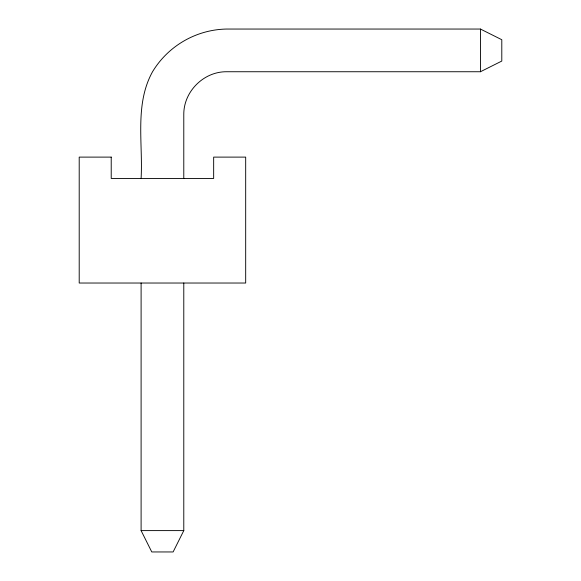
<?xml version="1.0" encoding="UTF-8"?>
<svg xmlns="http://www.w3.org/2000/svg" width="581" height="581" viewBox="0 0 581 581"><rect width="100%" height="100%" fill="white"/><g stroke="black" fill="none" stroke-linecap="round" stroke-linejoin="round"><path stroke-width="0.87" d="M183.785 283.027L183.785 530.606L173.116 551.95L151.772 551.95L141.103 530.606L141.103 283.027M183.785 178.447L183.785 114.421C183.64 91.573 203.626 71.594 226.474 71.739L480.451 71.739L501.795 61.063L501.795 39.719L480.451 29.05L226.474 29.05C196.247 29.638 168.156 45.855 152.534 71.739C134.472 104.413 143.086 142.955 141.103 178.447M141.103 530.606L183.785 530.606M480.451 29.05L480.451 71.739M111.218 157.11L79.205 157.11L79.205 283.027L245.683 283.027L245.683 157.11L213.663 157.11L213.663 178.447L111.218 178.447L111.218 157.11"/></g></svg>
